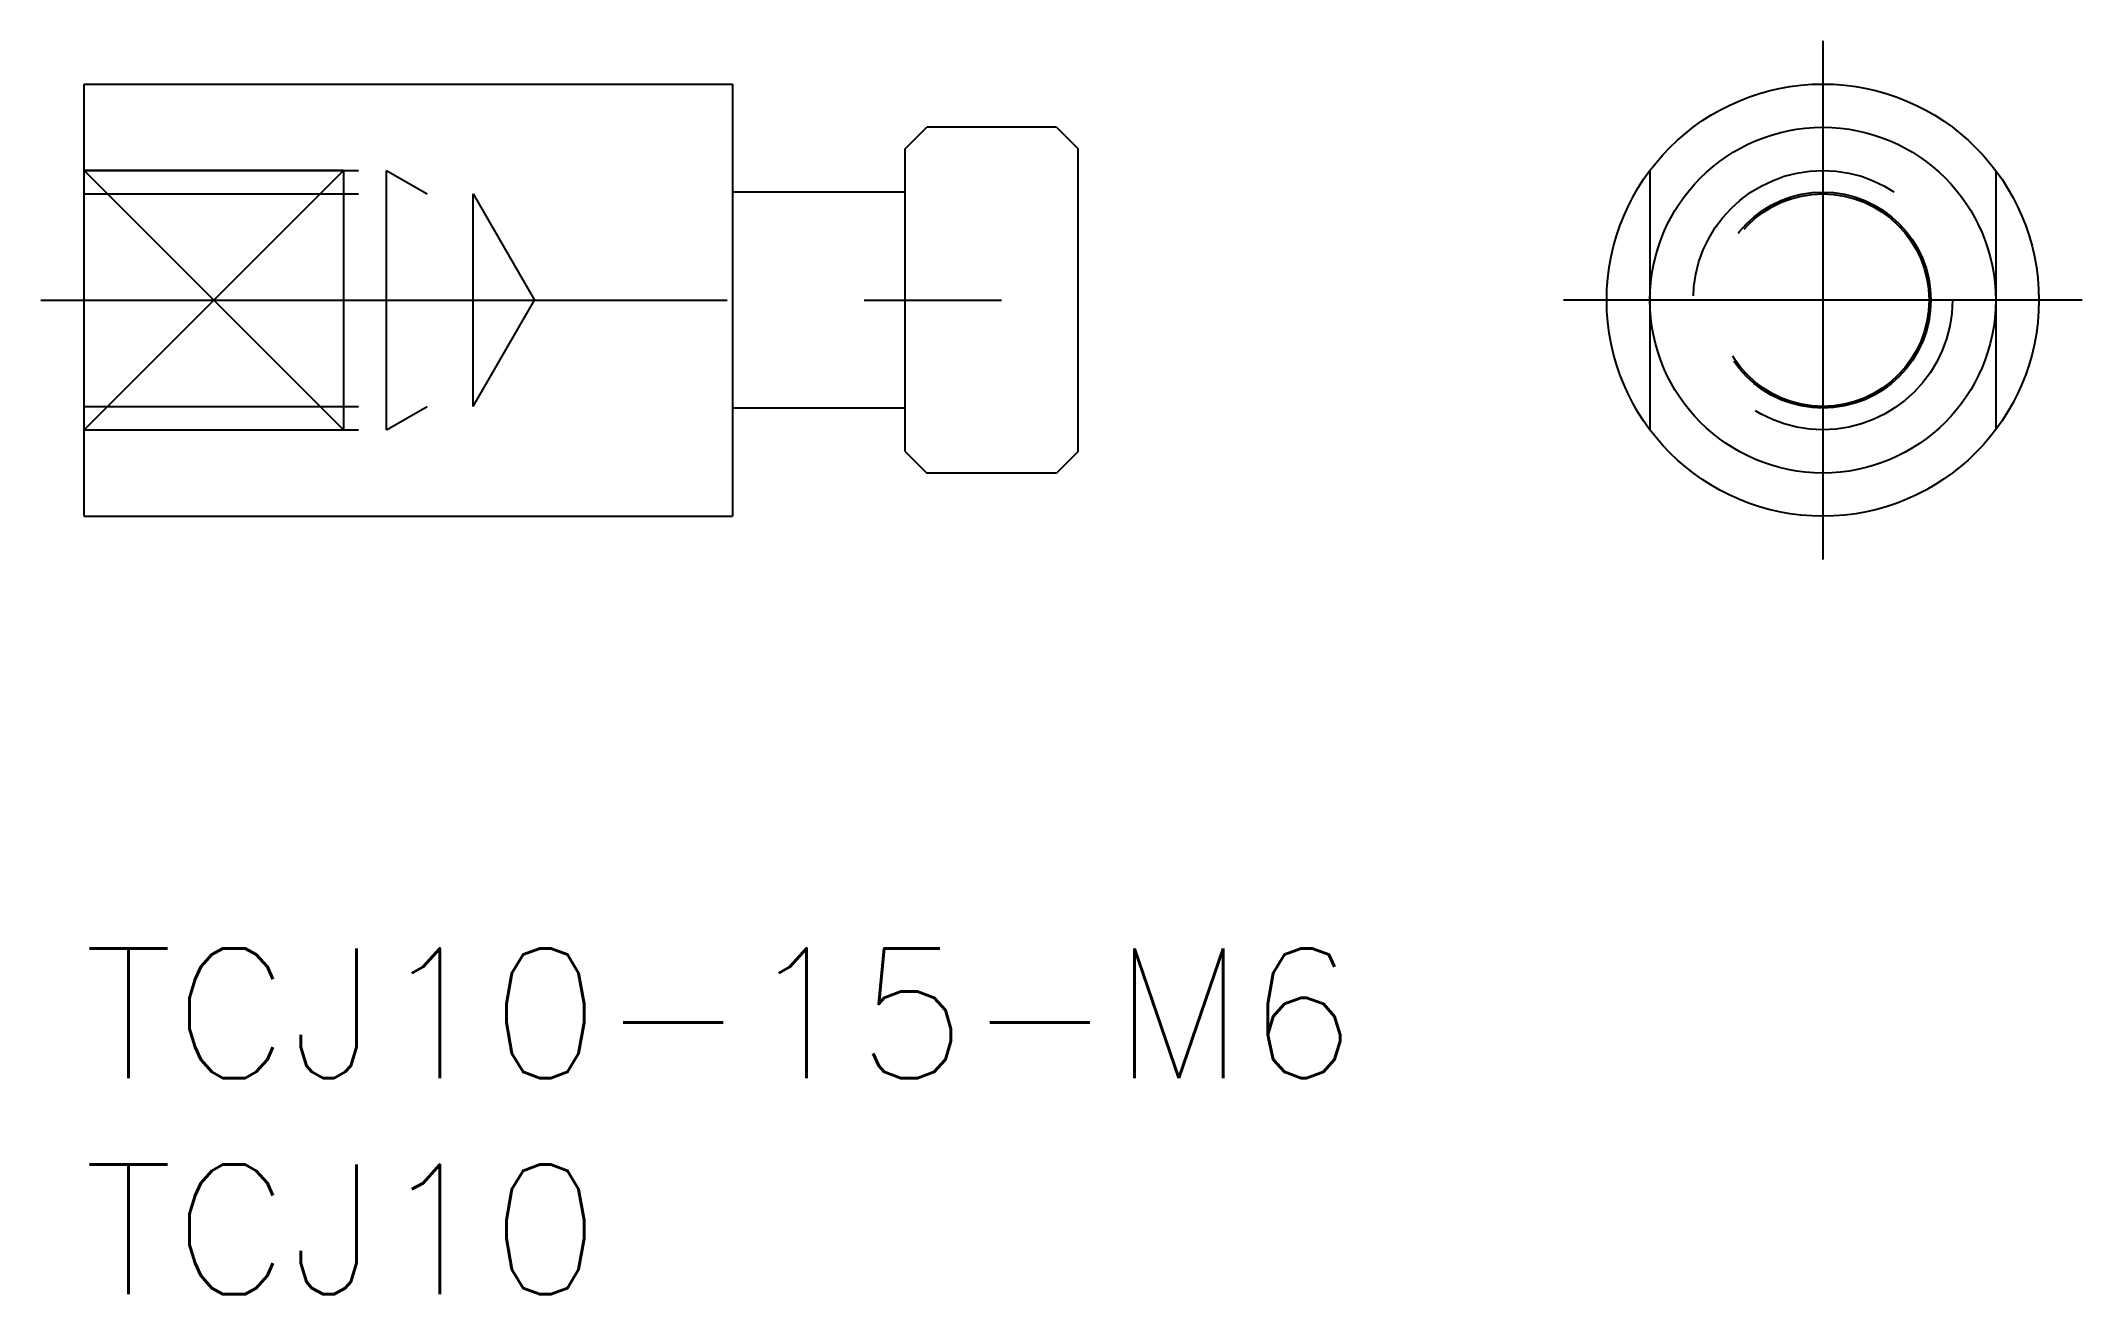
# Model space of a CAD drawing. Extents: x -1 to 46.2, y -8 to 21.
import ezdxf

# ---------------------------------------------------------------- set-up
doc = ezdxf.new("R2010")
doc.units = 0
doc.header["$LTSCALE"] = 0.5
doc.linetypes.add('CENTER', pattern=[50.8, 31.75, -6.35, 6.35, -6.35])
doc.linetypes.add('DASHED', pattern=[19.05, 12.7, -6.35])
for name, color, linetype in [('MSM_CENTER', 1, 'CENTER'), ('MSM_CONTINUOUS', 7, 'CONTINUOUS'), ('MSM_DASHED', 4, 'DASHED'), ('MSM_NARROW', 5, 'CONTINUOUS'), ('MSM_PART_NUMBER', 7, 'CONTINUOUS')]:
    doc.layers.add(name, color=color, linetype=linetype)
doc.styles.get("Standard").update_dxf_attribs({"font": 'txt.shx', "height": 1, "bigfont": 'bigfont.shx'})

# ---------------------------------------------------------------- blocks, each defined once
blk = doc.blocks.new('*U1')
at = {"layer": 'MSM_PART_NUMBER'}
blk.add_text('TCJ10-15-M6', height=3, dxfattribs=at).set_placement((0, -3))
blk = doc.blocks.new('*U2')
at = {"layer": 'MSM_PART_NUMBER'}
blk.add_text('TCJ10', height=3, dxfattribs=at).set_placement((0, -8))

msp = doc.modelspace()

# ---------------------------------------------------------------- linework, layer by layer
at = {"layer": 'MSM_CENTER'}
for p, q in [((40.227, 21), (40.227, 9)), ((-1, 15), (24, 15)), ((46.227, 15), (34.227, 15))]:
    msp.add_line(p, q, dxfattribs=at)
at = {"layer": 'MSM_CONTINUOUS'}
for p, q in [((0, 10), (0, 20)), ((0, 20), (15, 20)), ((15, 20), (15, 10)), ((19, 18.5), (19.5, 19)), ((22.5, 19), (19.5, 19)), ((22.5, 19), (23, 18.5)), ((19, 11.5), (19, 18.5)), ((23, 11.5), (23, 18.5)), ((6, 18), (0, 18)), ((6, 18), (6, 12)), ((19, 17.5), (15, 17.5)), ((19, 12.5), (15, 12.5)), ((0, 12), (6, 12)), ((19, 11.5), (19.5, 11)), ((23, 11.5), (22.5, 11)), ((22.5, 11), (19.5, 11)), ((0, 10), (15, 10))]:
    msp.add_line(p, q, dxfattribs=at)
for radius in [5, 4]:
    msp.add_circle((40.227, 15), radius, dxfattribs=at)
at = {"layer": 'MSM_DASHED'}
for p, q in [((0, 18), (7, 18)), ((7, 12), (7, 18)), ((7, 18), (7.938, 17.458)), ((36.227, 18), (36.227, 12)), ((44.227, 18), (44.227, 12)), ((0, 17.458), (9, 17.458)), ((9, 12.541), (9, 17.458)), ((9, 17.458), (10.419, 15)), ((9, 12.541), (10.419, 15)), ((0, 12.541), (9, 12.541)), ((7, 12), (7.938, 12.541)), ((0, 12), (7, 12))]:
    msp.add_line(p, q, dxfattribs=at)
for radius in [3, 2.5, 2.458]:
    msp.add_circle((40.227, 15), radius, dxfattribs=at)
at = {"layer": 'MSM_NARROW'}
for p, q in [((0, 12), (6, 18)), ((0, 18), (6, 12))]:
    msp.add_line(p, q, dxfattribs=at)

# ---------------------------------------------------------------- block references
at = {"layer": 'MSM_CONTINUOUS'}
for name in ['*U1', '*U2']:
    msp.add_blockref(name, (0, 0), dxfattribs=at)

doc.saveas('drawing.dxf')
